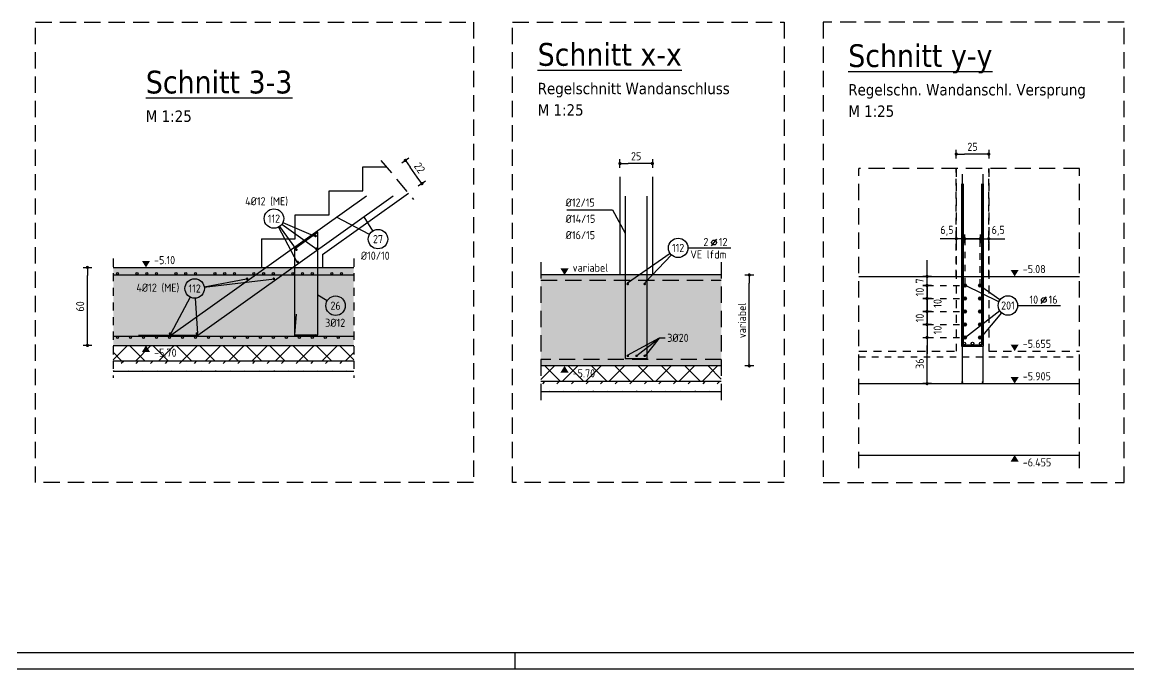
# Model space of a CAD drawing. Extents: x -28 to 85, y -37 to 54.
# Drawn here: x 2.91 to 19.95, y 0 to 9.96 of the extents above; entities that cross this region are included whole.
import ezdxf
from ezdxf.enums import TextEntityAlignment as Align

# ---------------------------------------------------------------- set-up
doc = ezdxf.new("R2010")
doc.units = 0
doc.header["$LTSCALE"] = 0.5
for name, pattern in [('AUSGEZOGEN', [1000.01, 1000, 0.01]), ('DASHED', [0.75, 0.5, -0.25]), ('DOT', [0.175, 0.05, -0.125]), ('GESTRICHELT', [0.75, 0.5, -0.25]), ('HIDDEN', [0.375, 0.25, -0.125]), ('PUNKT', [0.175, 0.05, -0.125]), ('STRICHLINIE', [0.75, 0.5, -0.25]), ('VERDECKT', [0.375, 0.25, -0.125])]:
    doc.linetypes.add(name, pattern=pattern)
for name, color, linetype in [('AFU', 7, 'Continuous'), ('BETON', 7, 'Continuous'), ('DETAIL', 7, 'Continuous'), ('DRUEBER', 7, 'Continuous'), ('grau_mittel', 7, 'Continuous'), ('HILFE', 7, 'Continuous'), ('koten', 7, 'Continuous'), ('MASSE', 7, 'Continuous'), ('RAHMEN', 7, 'Continuous'), ('RND', 7, 'Continuous'), ('RND-1', 7, 'Continuous'), ('SFP_Dämmung', 7, 'Continuous'), ('SFP_Hilfe', 7, 'Continuous'), ('TEXT', 7, 'Continuous'), ('VERDECKT', 7, 'Continuous')]:
    doc.layers.add(name, color=color, linetype=linetype)
doc.layers.add('NOPLOT', color=7, linetype='Continuous', plot=False)
doc.styles.add('helv', font='tahoma.ttf')
doc.styles.add('txt', font='isocp.shx')
doc.linetypes.add('AFU_50K', pattern='A,0.15,["/",Standard,S=0.2,R=0,X=-0.01,Y=-0.1],0.07,["/",Standard,S=0.2,R=0,X=-0.01,Y=-0.1],0.15', length=0.37)
doc.linetypes.add('AFU_50M', pattern='A,0.45,["/",Standard,S=0.2,R=0,X=-0.01,Y=-0.1],0.07,["/",Standard,S=0.2,R=0,X=-0.01,Y=-0.1],0.45', length=0.97)
doc.dimstyles.new('DOT_I', dxfattribs={"dimscale": 0.5, "dimtxt": 0.25, "dimasz": 0.25, "dimexe": 0.1, "dimexo": 0.3, "dimgap": 0.1, "dimtad": 1, "dimdec": 3, "dimzin": 3, "dimtxsty": 'txt', "dimblk": 'DOT', "dimblk1": 'DOT', "dimblk2": 'DOT', "dimsah": 1, "dimcen": 0.1, "dimse1": 1, "dimse2": 1, "dimazin": 0, "dimtfac": 1, "dimtdec": 4, "dimtix": 1, "dimtmove": 2, "dimatfit": 3, "dimfxl": 0, "dimtvp": 1, "dimtolj": 1, "dimtzin": 0, "dimarcsym": 0})

# ---------------------------------------------------------------- blocks, each defined once
blk = doc.blocks.new('DOT')
at = {"layer": 'MASSE', "color": 7, "linetype": 'Continuous'}
for p, q in [((0, 0), (-1, 0)), ((0, 0.54), (0, -0.54))]:
    blk.add_line(p, q, dxfattribs=at)
at = {"layer": 'MASSE', "color": 7, "linetype": 'Continuous', "const_width": 0.2}
blk.add_lwpolyline([(-0.1, 0, 1), (0.1, 0, 1)], format="xyb", close=True, dxfattribs=at)
blk = doc.blocks.new('*D20')
at = {"layer": 'Defpoints', "color": 0, "linetype": 'AUSGEZOGEN', "transparency": 16777216}
for p in [(12.115, 7.779), (12.115, 7.779), (12.615, 7.779)]:
    blk.add_point(p, dxfattribs=at)
at = {"layer": 'MASSE', "color": 0, "linetype": 'AUSGEZOGEN', "lineweight": -2, "transparency": 16777216}
blk.add_line((12.49, 7.779), (12.24, 7.779), dxfattribs=at)
at = {"layer": 'MASSE', "color": 0, "linetype": 'AUSGEZOGEN', "lineweight": -2, "transparency": 16777216, "xscale": 0.125, "yscale": 0.125, "zscale": 0.125, "rotation": 180}
blk.add_blockref('DOT', (12.115, 7.779), dxfattribs=at)
at = {"layer": 'MASSE', "color": 0, "linetype": 'AUSGEZOGEN', "lineweight": -2, "transparency": 16777216, "xscale": 0.125, "yscale": 0.125, "zscale": 0.125}
blk.add_blockref('DOT', (12.615, 7.779), dxfattribs=at)
at = {"layer": 'MASSE', "color": 0, "linetype": 'AUSGEZOGEN', "transparency": 16777216, "insert": (12.365, 7.891), "char_height": 0.125, "attachment_point": 5, "style": 'txt'}
blk.add_mtext('\\A1;25', dxfattribs=at)
blk = doc.blocks.new('okrd_u')
at = {"layer": 'koten', "color": 7, "linetype": 'Continuous'}
blk.add_solid([(-0.125, -0.202), (0.125, -0.202), (0, 0)], dxfattribs=at)
at = {"layer": 'koten', "style": 'txt'}
blk.add_attdef('OKRD', (0.25, -0.35), '', height=0.25, dxfattribs=at)
blk = doc.blocks.new('okrd_o')
at = {"layer": 'koten', "color": 7, "linetype": 'Continuous'}
blk.add_solid([(-0.125, 0.202), (0.125, 0.202), (0, 0)], dxfattribs=at)
at = {"layer": 'koten', "style": 'txt'}
blk.add_attdef('OKRD', (0.25, 0.1), '', height=0.25, dxfattribs=at)
blk = doc.blocks.new('*D21')
at = {"layer": 'Defpoints', "color": 0, "linetype": 'AUSGEZOGEN', "transparency": 16777216}
for p in [(14.108, 6.063), (14.108, 6.063), (14.108, 4.663)]:
    blk.add_point(p, dxfattribs=at)
at = {"layer": 'MASSE', "color": 0, "linetype": 'AUSGEZOGEN', "lineweight": -2, "transparency": 16777216}
blk.add_line((14.108, 4.788), (14.108, 5.938), dxfattribs=at)
at = {"layer": 'MASSE', "color": 0, "linetype": 'AUSGEZOGEN', "lineweight": -2, "transparency": 16777216, "xscale": 0.125, "yscale": 0.125, "zscale": 0.125}
for p, rotation in [((14.108, 6.063), 90), ((14.108, 4.663), 270)]:
    blk.add_blockref('DOT', p, dxfattribs=dict(at, rotation=rotation))
at = {"layer": 'MASSE', "color": 0, "linetype": 'AUSGEZOGEN', "transparency": 16777216, "insert": (13.995, 5.363), "char_height": 0.125, "attachment_point": 5, "rotation": 90, "style": 'txt'}
blk.add_mtext('\\A1;variabel', dxfattribs=at)
blk = doc.blocks.new('RND_LEI')
at = {"layer": 'RND', "color": 7, "linetype": 'Continuous'}
blk.add_line((1.022, 0.066), (1.19, 0.27), dxfattribs=at)
for centre, radius in [((0, 0), 0.3), ((1.106, 0.168), 0.075)]:
    blk.add_circle(centre, radius, dxfattribs=at)
at = {"layer": 'RND', "color": 7, "linetype": 'Continuous', "style": 'txt'}
blk.add_attdef('POSL', text='', height=0.25, dxfattribs=at).set_placement((0, 0), align=Align.MIDDLE)
blk.add_attdef('ANZ', text='', height=0.25, dxfattribs=at).set_placement((0.931, 0.057), align=Align.RIGHT)
for tag, p in [('DUM', (1.253, 0.057)), ('ABSTD', (1.674, 0.057)), ('POSTXT', (0.374, -0.327))]:
    blk.add_attdef(tag, p, '', height=0.25, dxfattribs=at)
blk = doc.blocks.new('*D19')
at = {"layer": 'Defpoints', "color": 0, "linetype": 'AUSGEZOGEN', "transparency": 16777216}
for p in [(8.81, 7.827), (8.81, 7.827), (9.065, 7.469)]:
    blk.add_point(p, dxfattribs=at)
at = {"layer": 'MASSE', "color": 0, "linetype": 'AUSGEZOGEN', "lineweight": -2, "transparency": 16777216}
blk.add_line((8.993, 7.57), (8.882, 7.725), dxfattribs=at)
at = {"layer": 'MASSE', "color": 0, "linetype": 'AUSGEZOGEN', "lineweight": -2, "transparency": 16777216, "xscale": 0.125, "yscale": 0.125, "zscale": 0.125}
for p, rotation in [((8.81, 7.827), 125.4603968869775), ((9.065, 7.469), 305.4603968869775)]:
    blk.add_blockref('DOT', p, dxfattribs=dict(at, rotation=rotation))
at = {"layer": 'MASSE', "color": 0, "linetype": 'AUSGEZOGEN', "transparency": 16777216, "insert": (9.029, 7.713), "char_height": 0.125, "attachment_point": 5, "rotation": 305.4604, "style": 'txt'}
blk.add_mtext('\\A1;22', dxfattribs=at)
blk = doc.blocks.new('RND_HIN')
at = {"layer": 'RND', "color": 7, "linetype": 'Continuous'}
blk.add_circle((0, 0), 0.3, dxfattribs=at)
at = {"layer": 'RND', "color": 7, "linetype": 'Continuous', "style": 'txt'}
blk.add_attdef('POSI', text='', height=0.25, dxfattribs=at).set_placement((0, 0), align=Align.MIDDLE)
blk = doc.blocks.new('*D18')
at = {"layer": 'Defpoints', "color": 0, "linetype": 'AUSGEZOGEN', "transparency": 16777216}
for p in [(3.914, 6.179), (3.914, 6.179), (3.914, 4.979)]:
    blk.add_point(p, dxfattribs=at)
at = {"layer": 'MASSE', "color": 0, "linetype": 'AUSGEZOGEN', "lineweight": -2, "transparency": 16777216}
blk.add_line((3.914, 5.104), (3.914, 6.054), dxfattribs=at)
at = {"layer": 'MASSE', "color": 0, "linetype": 'AUSGEZOGEN', "lineweight": -2, "transparency": 16777216, "xscale": 0.125, "yscale": 0.125, "zscale": 0.125}
for p, rotation in [((3.914, 6.179), 90), ((3.914, 4.979), 270)]:
    blk.add_blockref('DOT', p, dxfattribs=dict(at, rotation=rotation))
at = {"layer": 'MASSE', "color": 0, "linetype": 'AUSGEZOGEN', "transparency": 16777216, "insert": (3.801, 5.579), "char_height": 0.125, "attachment_point": 5, "rotation": 90, "style": 'txt'}
blk.add_mtext('\\A1;60', dxfattribs=at)
blk = doc.blocks.new('DINA0')
at = {"layer": 'RAHMEN', "color": 5}
blk.add_line((2, 0.5), (118.4, 0.5), dxfattribs=at)
at = {"layer": 'RAHMEN', "color": 7}
blk.add_line((21, 0), (21, 0.5), dxfattribs=at)
at = {"layer": 'RAHMEN'}
blk.add_line((0, 0), (118.9, 0), dxfattribs=at)
blk = doc.blocks.new('*D82')
at = {"layer": 'Defpoints', "color": 0, "linetype": 'AUSGEZOGEN', "transparency": 16777216}
for p in [(16.846, 6.041), (16.846, 6.041), (16.846, 5.901)]:
    blk.add_point(p, dxfattribs=at)
at = {"layer": 'MASSE', "color": 0, "linetype": 'AUSGEZOGEN', "lineweight": -2, "transparency": 16777216}
for p, q in [((16.846, 6.166), (16.846, 6.291)), ((16.846, 5.901), (16.846, 6.041)), ((16.846, 5.776), (16.846, 5.651))]:
    blk.add_line(p, q, dxfattribs=at)
at = {"layer": 'MASSE', "color": 0, "linetype": 'AUSGEZOGEN', "lineweight": -2, "transparency": 16777216, "xscale": 0.125, "yscale": 0.125, "zscale": 0.125}
for p, rotation in [((16.846, 6.041), 270), ((16.846, 5.901), 90)]:
    blk.add_blockref('DOT', p, dxfattribs=dict(at, rotation=rotation))
at = {"layer": 'MASSE', "color": 0, "linetype": 'AUSGEZOGEN', "transparency": 16777216, "insert": (16.734, 5.971), "char_height": 0.125, "attachment_point": 5, "rotation": 90, "style": 'txt'}
blk.add_mtext('\\A1;7', dxfattribs=at)
blk = doc.blocks.new('*D83')
at = {"layer": 'Defpoints', "color": 0, "linetype": 'AUSGEZOGEN', "transparency": 16777216}
for p in [(16.846, 5.901), (16.846, 5.701), (16.846, 5.701)]:
    blk.add_point(p, dxfattribs=at)
at = {"layer": 'MASSE', "color": 0, "linetype": 'AUSGEZOGEN', "lineweight": -2, "transparency": 16777216}
for p, q in [((16.846, 6.026), (16.846, 6.151)), ((16.846, 5.901), (16.846, 5.701)), ((16.846, 5.576), (16.846, 5.451))]:
    blk.add_line(p, q, dxfattribs=at)
at = {"layer": 'MASSE', "color": 0, "linetype": 'AUSGEZOGEN', "lineweight": -2, "transparency": 16777216, "xscale": 0.125, "yscale": 0.125, "zscale": 0.125}
for p, rotation in [((16.846, 5.901), 270), ((16.846, 5.701), 90)]:
    blk.add_blockref('DOT', p, dxfattribs=dict(at, rotation=rotation))
at = {"layer": 'MASSE', "color": 0, "linetype": 'AUSGEZOGEN', "transparency": 16777216, "insert": (16.734, 5.801), "char_height": 0.125, "attachment_point": 5, "rotation": 90, "style": 'txt'}
blk.add_mtext('\\A1;10', dxfattribs=at)
blk = doc.blocks.new('*D84')
at = {"layer": 'Defpoints', "color": 0, "linetype": 'AUSGEZOGEN', "transparency": 16777216}
for p in [(16.846, 5.701), (16.846, 5.501), (16.846, 5.501)]:
    blk.add_point(p, dxfattribs=at)
at = {"layer": 'MASSE', "color": 0, "linetype": 'AUSGEZOGEN', "lineweight": -2, "transparency": 16777216}
for p, q in [((16.846, 5.826), (16.846, 5.951)), ((16.846, 5.701), (16.846, 5.501)), ((16.846, 5.376), (16.846, 5.251))]:
    blk.add_line(p, q, dxfattribs=at)
at = {"layer": 'MASSE', "color": 0, "linetype": 'AUSGEZOGEN', "lineweight": -2, "transparency": 16777216, "xscale": 0.125, "yscale": 0.125, "zscale": 0.125}
for p, rotation in [((16.846, 5.701), 270), ((16.846, 5.501), 90)]:
    blk.add_blockref('DOT', p, dxfattribs=dict(at, rotation=rotation))
at = {"layer": 'MASSE', "color": 0, "linetype": 'AUSGEZOGEN', "transparency": 16777216, "insert": (17.008, 5.626), "char_height": 0.125, "attachment_point": 5, "rotation": 90, "style": 'txt'}
blk.add_mtext('\\A1;10', dxfattribs=at)
blk = doc.blocks.new('*D85')
at = {"layer": 'Defpoints', "color": 0, "linetype": 'AUSGEZOGEN', "transparency": 16777216}
for p in [(16.846, 5.501), (16.846, 5.301), (16.846, 5.301)]:
    blk.add_point(p, dxfattribs=at)
at = {"layer": 'MASSE', "color": 0, "linetype": 'AUSGEZOGEN', "lineweight": -2, "transparency": 16777216}
for p, q in [((16.846, 5.626), (16.846, 5.751)), ((16.846, 5.501), (16.846, 5.301)), ((16.846, 5.176), (16.846, 5.051))]:
    blk.add_line(p, q, dxfattribs=at)
at = {"layer": 'MASSE', "color": 0, "linetype": 'AUSGEZOGEN', "lineweight": -2, "transparency": 16777216, "xscale": 0.125, "yscale": 0.125, "zscale": 0.125}
for p, rotation in [((16.846, 5.501), 270), ((16.846, 5.301), 90)]:
    blk.add_blockref('DOT', p, dxfattribs=dict(at, rotation=rotation))
at = {"layer": 'MASSE', "color": 0, "linetype": 'AUSGEZOGEN', "transparency": 16777216, "insert": (16.734, 5.401), "char_height": 0.125, "attachment_point": 5, "rotation": 90, "style": 'txt'}
blk.add_mtext('\\A1;10', dxfattribs=at)
blk = doc.blocks.new('*D86')
at = {"layer": 'Defpoints', "color": 0, "linetype": 'AUSGEZOGEN', "transparency": 16777216}
for p in [(16.846, 5.301), (16.846, 5.101), (16.846, 5.101)]:
    blk.add_point(p, dxfattribs=at)
at = {"layer": 'MASSE', "color": 0, "linetype": 'AUSGEZOGEN', "lineweight": -2, "transparency": 16777216}
for p, q in [((16.846, 5.426), (16.846, 5.551)), ((16.846, 5.301), (16.846, 5.101)), ((16.846, 4.976), (16.846, 4.851))]:
    blk.add_line(p, q, dxfattribs=at)
at = {"layer": 'MASSE', "color": 0, "linetype": 'AUSGEZOGEN', "lineweight": -2, "transparency": 16777216, "xscale": 0.125, "yscale": 0.125, "zscale": 0.125}
for p, rotation in [((16.846, 5.301), 270), ((16.846, 5.101), 90)]:
    blk.add_blockref('DOT', p, dxfattribs=dict(at, rotation=rotation))
at = {"layer": 'MASSE', "color": 0, "linetype": 'AUSGEZOGEN', "transparency": 16777216, "insert": (17.008, 5.216), "char_height": 0.125, "attachment_point": 5, "rotation": 90, "style": 'txt'}
blk.add_mtext('\\A1;10', dxfattribs=at)
blk = doc.blocks.new('*D87')
at = {"layer": 'Defpoints', "color": 0, "linetype": 'AUSGEZOGEN', "transparency": 16777216}
for p in [(17.296, 6.621), (17.296, 6.621), (17.426, 6.621)]:
    blk.add_point(p, dxfattribs=at)
at = {"layer": 'MASSE', "color": 0, "linetype": 'AUSGEZOGEN', "lineweight": -2, "transparency": 16777216}
for p, q in [((17.171, 6.621), (17.046, 6.621)), ((17.426, 6.621), (17.296, 6.621)), ((17.551, 6.621), (17.676, 6.621))]:
    blk.add_line(p, q, dxfattribs=at)
at = {"layer": 'MASSE', "color": 0, "linetype": 'AUSGEZOGEN', "lineweight": -2, "transparency": 16777216, "xscale": 0.125, "yscale": 0.125, "zscale": 0.125}
blk.add_blockref('DOT', (17.296, 6.621), dxfattribs=at)
at = {"layer": 'MASSE', "color": 0, "linetype": 'AUSGEZOGEN', "lineweight": -2, "transparency": 16777216, "xscale": 0.125, "yscale": 0.125, "zscale": 0.125, "rotation": 180}
blk.add_blockref('DOT', (17.426, 6.621), dxfattribs=at)
at = {"layer": 'MASSE', "color": 0, "linetype": 'AUSGEZOGEN', "transparency": 16777216, "insert": (17.152, 6.743), "char_height": 0.125, "attachment_point": 5, "style": 'txt'}
blk.add_mtext('\\A1;6,5', dxfattribs=at)
blk = doc.blocks.new('*D88')
at = {"layer": 'Defpoints', "color": 0, "linetype": 'AUSGEZOGEN', "transparency": 16777216}
for p in [(17.666, 6.621), (17.796, 6.621), (17.796, 6.621)]:
    blk.add_point(p, dxfattribs=at)
at = {"layer": 'MASSE', "color": 0, "linetype": 'AUSGEZOGEN', "lineweight": -2, "transparency": 16777216}
for p, q in [((17.541, 6.621), (17.416, 6.621)), ((17.666, 6.621), (17.796, 6.621)), ((17.921, 6.621), (18.046, 6.621))]:
    blk.add_line(p, q, dxfattribs=at)
at = {"layer": 'MASSE', "color": 0, "linetype": 'AUSGEZOGEN', "lineweight": -2, "transparency": 16777216, "xscale": 0.125, "yscale": 0.125, "zscale": 0.125}
blk.add_blockref('DOT', (17.666, 6.621), dxfattribs=at)
at = {"layer": 'MASSE', "color": 0, "linetype": 'AUSGEZOGEN', "lineweight": -2, "transparency": 16777216, "xscale": 0.125, "yscale": 0.125, "zscale": 0.125, "rotation": 180}
blk.add_blockref('DOT', (17.796, 6.621), dxfattribs=at)
at = {"layer": 'MASSE', "color": 0, "linetype": 'AUSGEZOGEN', "transparency": 16777216, "insert": (17.941, 6.743), "char_height": 0.125, "attachment_point": 5, "style": 'txt'}
blk.add_mtext('\\A1;6,5', dxfattribs=at)
blk = doc.blocks.new('*D89')
at = {"layer": 'Defpoints', "color": 0, "linetype": 'AUSGEZOGEN', "transparency": 16777216}
for p in [(16.846, 5.101), (16.846, 5.101), (16.846, 4.391)]:
    blk.add_point(p, dxfattribs=at)
at = {"layer": 'MASSE', "color": 0, "linetype": 'AUSGEZOGEN', "lineweight": -2, "transparency": 16777216}
blk.add_line((16.846, 4.516), (16.846, 4.976), dxfattribs=at)
at = {"layer": 'MASSE', "color": 0, "linetype": 'AUSGEZOGEN', "lineweight": -2, "transparency": 16777216, "xscale": 0.125, "yscale": 0.125, "zscale": 0.125}
for p, rotation in [((16.846, 5.101), 90), ((16.846, 4.391), 270)]:
    blk.add_blockref('DOT', p, dxfattribs=dict(at, rotation=rotation))
at = {"layer": 'MASSE', "color": 0, "linetype": 'AUSGEZOGEN', "transparency": 16777216, "insert": (16.734, 4.698), "char_height": 0.125, "attachment_point": 5, "rotation": 90, "style": 'txt'}
blk.add_mtext('\\A1;36', dxfattribs=at)
blk = doc.blocks.new('*D90')
at = {"layer": 'Defpoints', "color": 0, "linetype": 'AUSGEZOGEN', "transparency": 16777216}
for p in [(17.296, 7.924), (17.296, 7.924), (17.796, 7.924)]:
    blk.add_point(p, dxfattribs=at)
at = {"layer": 'MASSE', "color": 0, "linetype": 'AUSGEZOGEN', "lineweight": -2, "transparency": 16777216}
blk.add_line((17.671, 7.924), (17.421, 7.924), dxfattribs=at)
at = {"layer": 'MASSE', "color": 0, "linetype": 'AUSGEZOGEN', "lineweight": -2, "transparency": 16777216, "xscale": 0.125, "yscale": 0.125, "zscale": 0.125, "rotation": 180}
blk.add_blockref('DOT', (17.296, 7.924), dxfattribs=at)
at = {"layer": 'MASSE', "color": 0, "linetype": 'AUSGEZOGEN', "lineweight": -2, "transparency": 16777216, "xscale": 0.125, "yscale": 0.125, "zscale": 0.125}
blk.add_blockref('DOT', (17.796, 7.924), dxfattribs=at)
at = {"layer": 'MASSE', "color": 0, "linetype": 'AUSGEZOGEN', "transparency": 16777216, "insert": (17.546, 8.036), "char_height": 0.125, "attachment_point": 5, "style": 'txt'}
blk.add_mtext('\\A1;25', dxfattribs=at)

msp = doc.modelspace()

# ---------------------------------------------------------------- hatches: boundary and pattern name
at = {"layer": 'grau_mittel'}
for points in [[(8.0151, 4.97895), (8.0151, 6.17895), (7.53514, 6.17895), (6.59418, 6.17895), (4.30991, 6.17895), (4.30991, 4.97895)], [(12.61483, 6.06287), (12.11483, 6.06287), (10.89615, 6.06287), (10.89615, 4.66287), (13.67699, 4.66287), (13.67699, 6.06287)]]:
    msp.add_hatch(color=61, dxfattribs=at).paths.add_polyline_path(points)
at = {"layer": 'SFP_Dämmung', "linetype": 'AUSGEZOGEN'}
h = msp.add_hatch(dxfattribs=at)
h.set_pattern_fill('ANSI37', color=171, scale=0.08, angle=-180, style=0, double=1)
h.set_pattern_definition([(225, (-44.84424, 17.38678), (0.1796051, -0.1796051), []), (315, (-44.84424, 17.38678), (0.1796051, 0.1796051), [])])
h.paths.add_polyline_path([(8.0151, 4.97895), (4.30991, 4.97895), (4.30991, 4.73895), (8.0151, 4.73895)])
h.paths.add_polyline_path([(4.92945, 4.77559), (5.33841, 4.77559), (5.33841, 4.95218), (4.92945, 4.95218)], flags=24)
h = msp.add_hatch(dxfattribs=at)
h.set_pattern_fill('ANSI37', color=171, scale=0.08, angle=-180, style=0, double=1)
h.set_pattern_definition([(225, (-84.15814, 31.88923), (0.1796051, -0.1796051), []), (315, (-84.15814, 31.88923), (0.1796051, 0.1796051), [])])
h.paths.add_polyline_path([(13.67699, 4.42287), (13.67699, 4.66287), (10.89615, 4.66287), (10.89615, 4.42287)])
h.paths.add_polyline_path([(11.37514, 4.45812), (11.89197, 4.45812), (11.89197, 4.64305), (11.37514, 4.64305)], flags=24)
at = {"layer": 'SFP_Hilfe', "linetype": 'AUSGEZOGEN'}
h = msp.add_hatch(dxfattribs=at)
h.set_pattern_fill('DASH', color=171, scale=0.05, angle=-135, double=1)
h.set_pattern_definition([(225, (-44.84424, 17.38678), (-2e-16, -0.2245064), [0.15875, -0.15875])])
h.paths.add_polyline_path([(8.0151, 4.73895), (4.30991, 4.73895), (4.30991, 4.57895), (8.0151, 4.57895)])
h = msp.add_hatch(dxfattribs=at)
h.set_pattern_fill('DASH', color=171, scale=0.05, angle=-135, double=1)
h.set_pattern_definition([(225, (-84.15814, 31.88923), (-2e-16, -0.2245064), [0.15875, -0.15875])])
h.paths.add_polyline_path([(13.67699, 4.42287), (10.89615, 4.42287), (10.89615, 4.26287), (13.67699, 4.26287)])

# ---------------------------------------------------------------- linework, layer by layer
at = {"layer": 'AFU', "color": 8, "linetype": 'AFU_50M'}
for p, q in [((6.59418, 6.17895), (7.53514, 6.17895)), ((15.79559, 6.04134), (19.19559, 6.04134)), ((15.79559, 4.39134), (19.19559, 4.39134))]:
    msp.add_line(p, q, dxfattribs=at)
at = {"layer": 'AFU', "color": 8, "linetype": 'AFU_50K'}
msp.add_line((12.61483, 6.06287), (12.11483, 6.06287), dxfattribs=at)
at = {"layer": 'BETON', "color": 6, "linetype": 'AUSGEZOGEN'}
for p, q in [((8.15418, 7.73043), (8.51445, 7.73043)), ((8.15418, 7.36006), (8.15418, 7.73043)), ((12.11483, 7.57287), (12.11483, 6.06287)), ((12.61483, 7.57287), (12.61483, 6.06287)), ((7.63418, 7.36006), (8.15418, 7.36006)), ((7.63418, 6.98969), (7.63418, 7.36006)), ((7.53514, 6.37895), (8.85656, 7.32013)), ((7.11418, 6.98969), (7.63418, 6.98969)), ((7.11418, 6.61932), (7.11418, 6.98969)), ((6.59418, 6.61932), (7.11418, 6.61932)), ((6.59418, 6.61932), (6.59418, 6.17895)), ((7.53514, 6.37895), (7.53514, 6.17895)), ((4.30991, 6.17895), (6.59418, 6.17895)), ((7.53514, 6.17895), (8.0151, 6.17895)), ((12.11483, 6.06287), (10.89615, 6.06287)), ((13.67699, 6.06287), (12.61483, 6.06287)), ((4.30991, 4.97895), (8.0151, 4.97895)), ((13.67699, 4.66287), (10.89615, 4.66287)), ((15.79559, 3.29134), (19.19559, 3.29134))]:
    msp.add_line(p, q, dxfattribs=at)
at = {"layer": 'DETAIL', "color": 102, "linetype": 'STRICHLINIE'}
for points in [[(3.1153, 2.86729), (3.1153, 9.95513), (9.86073, 9.95513), (9.86073, 2.86729)], [(10.46073, 2.86729), (10.46073, 9.95513), (14.645, 9.95513), (14.645, 2.86729)], [(15.245, 9.95513), (15.245, 2.86729), (19.88029, 2.86729), (19.88029, 9.95513)]]:
    msp.add_lwpolyline(points, close=True, dxfattribs=at)
at = {"layer": 'DRUEBER', "color": 7, "linetype": 'DOT'}
for p, q in [((17.29559, 6.04134), (17.29559, 7.70134)), ((17.79559, 6.04134), (17.79559, 7.70134))]:
    msp.add_line(p, q, dxfattribs=at)
at = {"layer": 'DRUEBER', "color": 7, "linetype": 'PUNKT'}
for p, q in [((15.79559, 6.04134), (17.29559, 6.04134)), ((17.79559, 6.04134), (19.19559, 6.04134))]:
    msp.add_line(p, q, dxfattribs=at)
at = {"layer": 'DRUEBER', "color": 102, "linetype": 'DOT'}
msp.add_line((15.79559, 4.80134), (19.19559, 4.80134), dxfattribs=at)
at = {"layer": 'HILFE', "color": 102, "linetype": 'STRICHLINIE'}
msp.add_line((8.43444, 7.82638), (8.93574, 7.22517), dxfattribs=at)
at = {"layer": 'HILFE', "color": 102, "linetype": 'AUSGEZOGEN'}
for p, q in [((11.29738, 7.06563), (11.99907, 7.06563)), ((11.99907, 7.06563), (12.19483, 6.7055)), ((12.72008, 5.09175), (12.22597, 4.82427)), ((12.37603, 4.82178), (12.72008, 5.09175)), ((12.72008, 5.09175), (12.50493, 4.82012)), ((12.81296, 5.09175), (12.72008, 5.09175)), ((8.0151, 4.73895), (4.30991, 4.73895)), ((8.0151, 4.57895), (4.30991, 4.57895)), ((13.67699, 4.42287), (10.89615, 4.42287)), ((13.67699, 4.26287), (10.89615, 4.26287))]:
    msp.add_line(p, q, dxfattribs=at)
at = {"layer": 'HILFE', "color": 102, "linetype": 'DOT'}
for p, q in [((17.42559, 6.62138), (17.42559, 5.89855)), ((17.66559, 5.89855), (17.66559, 6.62138)), ((16.84643, 5.90134), (17.42559, 5.90134)), ((16.84643, 5.70134), (17.42559, 5.70134)), ((16.84643, 5.50134), (17.42559, 5.50134)), ((16.84643, 5.30134), (17.42559, 5.30134)), ((16.84643, 5.10134), (17.42559, 5.10134))]:
    msp.add_line(p, q, dxfattribs=at)
at = {"layer": 'HILFE', "color": 102, "linetype": 'HIDDEN'}
for p, q in [((4.30991, 6.31595), (4.30991, 4.47813)), ((8.0151, 6.31595), (8.0151, 4.47813))]:
    msp.add_line(p, q, dxfattribs=at)
at = {"layer": 'HILFE', "color": 102, "linetype": 'AUSGEZOGEN'}
for centre in [(17.42559, 5.90134), (17.66559, 5.90134), (17.42559, 5.70134), (17.66559, 5.70134), (17.42559, 5.50134), (17.66559, 5.50134), (17.42559, 5.30134), (17.66559, 5.30134), (17.42559, 5.10134), (17.66559, 5.10134)]:
    msp.add_circle(centre, 0.027, dxfattribs=at)
at = {"layer": 'NOPLOT', "color": 191, "linetype": 'Continuous'}
for points in [[(17.37559, 7.46534), (17.37559, 4.96534), (17.71559, 4.96534), (17.71559, 7.46534)], [(17.39959, 7.46534), (17.39959, 4.98934), (17.69159, 4.98934), (17.69159, 7.46534)]]:
    msp.add_lwpolyline(points, dxfattribs=at)
at = {"layer": 'RND', "color": 102, "linetype": 'AUSGEZOGEN'}
for p, q in [((6.90816, 6.84414), (7.44612, 6.45942)), ((6.92397, 6.87217), (7.42475, 6.65697)), ((8.25607, 6.68512), (7.75199, 6.95082)), ((8.30958, 6.74257), (8.17543, 6.95838)), ((6.85606, 6.79868), (7.14162, 6.25654)), ((6.87386, 6.80971), (7.12826, 6.45675)), ((12.88905, 6.39448), (12.23033, 5.93708)), ((12.90856, 6.37166), (12.50314, 5.94798)), ((5.71241, 5.88276), (6.36256, 6.00506)), ((5.71389, 5.87321), (6.79399, 6.00506)), ((17.95253, 5.64964), (17.43559, 5.90134)), ((17.96897, 5.67962), (17.65559, 5.90134)), ((5.49473, 5.72251), (5.19673, 5.16045)), ((5.5743, 5.70532), (5.60816, 5.16045)), ((7.60585, 5.66614), (7.46239, 5.75015)), ((17.96568, 5.51119), (17.43559, 5.10134)), ((17.99455, 5.47845), (17.67559, 5.10134))]:
    msp.add_line(p, q, dxfattribs=at)
at = {"layer": 'RND', "color": 7, "linetype": 'AUSGEZOGEN'}
for p, q in [((13.16226, 6.48003), (13.82226, 6.48003)), ((18.24142, 5.59298), (18.90142, 5.59298))]:
    msp.add_line(p, q, dxfattribs=at)
at = {"layer": 'RND', "color": 1, "linetype": 'AUSGEZOGEN'}
for points in [[(17.38759, 7.6138), (17.38759, 4.4138)], [(17.70359, 7.6138), (17.70359, 4.4138)], [(8.2122, 7.27861), (5.19849, 5.13209), (4.69849, 5.13209)], [(8.62503, 7.27861), (5.61132, 5.13209), (5.11132, 5.13209)], [(12.19483, 7.27663), (12.19483, 4.77663), (12.53483, 4.77663), (12.53483, 7.27663)], [(4.30991, 6.06668), (8.0151, 6.06668)], [(4.30991, 5.11987), (8.0151, 5.11987)]]:
    msp.add_lwpolyline(points, dxfattribs=at)
at = {"layer": 'RND', "color": 7, "linetype": 'AUSGEZOGEN'}
for points, const_width in [([(7.41715, 6.66363, 1), (7.43715, 6.66363, 1)], 0.02), ([(7.42748, 6.46814, 1), (7.44748, 6.46814, 1)], 0.02), ([(7.12238, 6.45367, 1), (7.14238, 6.45367, 1)], 0.02), ([(7.14071, 6.26389, 1), (7.16071, 6.26389, 1)], 0.02), ([(6.36256, 6.00506, 1), (6.38256, 6.00506, 1)], 0.02), ([(6.77399, 6.00506, 1), (6.79399, 6.00506, 1)], 0.02), ([(12.22597, 5.9249, 1), (12.24597, 5.9249, 1)], 0.02), ([(12.48717, 5.9249, 1), (12.50717, 5.9249, 1)], 0.02), ([(17.41559, 5.90134, 1), (17.43559, 5.90134, 1)], 0.02), ([(17.65559, 5.90134, 1), (17.67559, 5.90134, 1)], 0.02), ([(17.41559, 5.70134, 1), (17.43559, 5.70134, 1)], 0.02), ([(17.65559, 5.70134, 1), (17.67559, 5.70134, 1)], 0.02), ([(17.41559, 5.50134, 1), (17.43559, 5.50134, 1)], 0.02), ([(17.65559, 5.50134, 1), (17.67559, 5.50134, 1)], 0.02), ([(17.41559, 5.30134, 1), (17.43559, 5.30134, 1)], 0.02), ([(17.65559, 5.30134, 1), (17.67559, 5.30134, 1)], 0.02), ([(5.17673, 5.16045, 1), (5.19673, 5.16045, 1)], 0.02), ([(5.58816, 5.16045, 1), (5.60816, 5.16045, 1)], 0.02), ([(17.41559, 5.10134, 1), (17.43559, 5.10134, 1)], 0.02), ([(17.65559, 5.10134, 1), (17.67559, 5.10134, 1)], 0.02), ([(12.22597, 4.81872, 1), (12.24597, 4.81872, 1)], 0.02), ([(12.36206, 4.81872, 1), (12.38206, 4.81872, 1)], 0.02), ([(12.48717, 4.81872, 1), (12.50717, 4.81872, 1)], 0.02), ([(17.37959, 4.4138, 1), (17.39559, 4.4138, 1)], 0.016), ([(17.71159, 4.4138, -1), (17.69559, 4.4138, -1)], 0.016)]:
    msp.add_lwpolyline(points, format="xyb", close=True, dxfattribs=dict(at, const_width=const_width))
at = {"layer": 'RND', "color": 7, "linetype": 'GESTRICHELT'}
for points in [[(10.89615, 5.98287), (13.67699, 5.98287)], [(13.67699, 4.76287), (10.89615, 4.76287)]]:
    msp.add_lwpolyline(points, dxfattribs=at)
at = {"layer": 'RND', "color": 7, "linetype": 'AUSGEZOGEN'}
for centre, radius in [((4.37724, 6.08701), 0.016), ((4.67724, 6.08701), 0.016), ((4.97724, 6.08701), 0.016), ((5.27724, 6.08701), 0.016), ((5.57724, 6.08701), 0.016), ((5.87724, 6.08701), 0.016), ((6.17724, 6.08701), 0.016), ((6.47724, 6.08701), 0.016), ((6.77724, 6.08701), 0.016), ((7.07724, 6.08701), 0.016), ((7.37724, 6.08701), 0.016), ((7.67724, 6.08701), 0.016), ((4.37724, 5.09954), 0.016), ((4.57724, 5.09954), 0.016), ((4.77724, 5.09954), 0.016), ((4.97724, 5.09954), 0.016), ((5.17724, 5.09954), 0.016), ((5.37724, 5.09954), 0.016), ((5.57724, 5.09954), 0.016), ((5.77724, 5.09954), 0.016), ((5.97724, 5.09954), 0.016), ((6.17724, 5.09954), 0.016), ((6.37724, 5.09954), 0.016), ((6.57724, 5.09954), 0.016), ((6.77724, 5.09954), 0.016), ((6.97724, 5.09954), 0.016), ((7.17724, 5.09954), 0.016), ((7.37724, 5.09954), 0.016), ((7.57724, 5.09954), 0.016), ((7.77724, 5.09954), 0.016), ((17.41959, 5.00934), 0.02), ((17.54559, 5.00934), 0.02), ((17.67159, 5.00934), 0.02)]:
    msp.add_circle(centre, radius, dxfattribs=at)
at = {"layer": 'RND', "color": 102, "linetype": 'AUSGEZOGEN'}
for centre in [(4.82724, 6.08701), (5.42724, 6.08701), (6.02724, 6.08701), (6.62724, 6.08701), (7.22724, 6.08701), (7.82724, 6.08701)]:
    msp.add_circle(centre, 0.016, dxfattribs=at)
at = {"layer": 'RND-1', "color": 1, "linetype": 'AUSGEZOGEN'}
msp.add_lwpolyline([(7.13028, 5.45988), (7.10239, 5.1411), (7.46239, 5.1411), (7.46239, 6.7211), (7.10239, 6.4611), (7.10239, 5.1211), (7.42118, 5.14899)], dxfattribs=at)
at = {"layer": 'SFP_Hilfe', "color": 102, "linetype": 'DASHED'}
for p, q in [((15.79559, 3.09134), (15.79559, 7.70134)), ((19.19559, 7.70134), (15.79559, 7.70134)), ((19.19559, 3.09134), (19.19559, 7.70134)), ((10.89615, 6.26129), (10.89615, 4.08371)), ((13.67699, 6.26129), (13.67699, 4.08371))]:
    msp.add_line(p, q, dxfattribs=at)
at = {"layer": 'VERDECKT', "color": 7, "linetype": 'HIDDEN'}
for p, q in [((17.29559, 7.70134), (17.29559, 4.89134)), ((17.79559, 7.70134), (17.79559, 4.89134))]:
    msp.add_line(p, q, dxfattribs=at)
at = {"layer": 'VERDECKT', "color": 7, "linetype": 'VERDECKT'}
for p, q in [((15.79559, 4.89134), (17.29559, 4.89134)), ((17.79559, 4.89134), (19.19559, 4.89134))]:
    msp.add_line(p, q, dxfattribs=at)

# ---------------------------------------------------------------- block references
at = {"layer": 'koten', "color": 7, "linetype": 'AUSGEZOGEN', "xscale": 0.5, "yscale": 0.5, "zscale": 0.5}
for name, p, values in [('okrd_o', (4.81513, 6.17895), {'OKRD': '-5.10'}), ('okrd_o', (18.19512, 6.04134), {'OKRD': '-5.08'}), ('okrd_u', (4.81513, 4.97895), {'OKRD': '-5.70'}), ('okrd_o', (18.19512, 4.89134), {'OKRD': '-5.655'}), ('okrd_u', (11.26222, 4.66287), {'OKRD': '-5.70'}), ('okrd_o', (18.19512, 4.39134), {'OKRD': '-5.905'}), ('okrd_u', (18.19512, 3.29134), {'OKRD': '-6.455'})]:
    msp.add_blockref(name, p, dxfattribs=at).add_auto_attribs(values)
at = {"layer": 'koten', "color": 7, "linetype": 'DASHED', "xscale": 0.5, "yscale": 0.5, "zscale": 0.5}
msp.add_blockref('okrd_o', (11.26222, 6.06287), dxfattribs=at).add_auto_attribs({'OKRD': 'variabel'})
at = {"layer": 'RAHMEN', "color": 7, "linetype": 'AUSGEZOGEN', "xscale": 0.5, "yscale": 0.5, "zscale": 0.5}
msp.add_blockref('DINA0', (0, 0), dxfattribs=at)
at = {"layer": 'RND', "color": 7, "linetype": 'AUSGEZOGEN', "xscale": 0.5, "yscale": 0.5, "zscale": 0.5}
for name, p, values in [('RND_HIN', (6.78615, 6.9314), {'POSI': '112'}), ('RND_HIN', (8.38876, 6.61518), {'POSI': '27'}), ('RND_LEI', (13.01226, 6.48003), {'POSL': '112', 'DUM': '12', 'ANZ': '2', 'POSTXT': 'VE lfdm'}), ('RND_HIN', (5.565, 5.85503), {'POSI': '112'}), ('RND_HIN', (7.73529, 5.59034), {'POSI': '26'}), ('RND_LEI', (18.09142, 5.59298), {'POSL': '201', 'DUM': '16', 'ANZ': '10'})]:
    msp.add_blockref(name, p, dxfattribs=at).add_auto_attribs(values)

# ---------------------------------------------------------------- texts
at = {"layer": 'TEXT', "color": 5, "linetype": 'AUSGEZOGEN', "style": 'helv'}
for s, p in [('%%uSchnitt x-x', (10.84809, 9.28378)), ('%%USchnitt y-y', (15.63236, 9.2645)), ('%%uSchnitt 3-3', (4.81304, 8.85771))]:
    msp.add_text(s, height=0.35, dxfattribs=at).set_placement(p)
at = {"layer": 'TEXT', "color": 1, "linetype": 'AUSGEZOGEN', "style": 'helv'}
for s, p in [('Regelschnitt Wandanschluss', (10.84809, 8.84628)), ('Regelschn. Wandanschl. Versprung', (15.63236, 8.827)), ('M 1:25', (10.84809, 8.51671)), ('M 1:25', (4.81304, 8.42021)), ('M 1:25', (15.63236, 8.49743))]:
    msp.add_text(s, height=0.175, dxfattribs=at).set_placement(p)
at = {"layer": 'TEXT', "color": 7, "linetype": 'AUSGEZOGEN', "style": 'txt'}
for s, p in [('4%%C12 (ME)', (6.34274, 7.13589)), ('%%C12/15', (11.27909, 7.11575)), ('%%C14/15', (11.27909, 6.86498)), ('%%C16/15', (11.27909, 6.61421)), ('%%C10/10', (8.12417, 6.29683)), ('4%%C12 (ME)', (4.66789, 5.80526)), ('3%%C12', (7.57488, 5.26476)), ('3%%C20', (12.84374, 5.03303))]:
    msp.add_text(s, height=0.125, dxfattribs=at).set_placement(p)

# ---------------------------------------------------------------- dimensions: what is measured, and where the dimension line sits
at = {"layer": 'MASSE', "color": 7, "linetype": 'AUSGEZOGEN'}
for base, p1, p2, picture, middle in [((17.29559, 7.92373), (17.79559, 7.92373), (17.29559, 7.92373), '*D90', (17.54559, 8.03624)), ((12.11483, 7.77892), (12.61483, 7.77892), (12.11483, 7.77892), '*D20', (12.36483, 7.89143))]:
    dim = msp.add_linear_dim(base=base, p1=p1, p2=p2, dimstyle='DOT_I', override={"dimdec": 0, "dimlfac": 50}, dxfattribs=at)
    dim.commit()
    dim.dimension.update_dxf_attribs({"geometry": picture, "text_midpoint": middle})
for base, p1, p2, angle, picture, middle in [((8.80983, 7.82705), (9.0651, 7.46866), (8.80983, 7.82705), 305.460397, '*D19', (9.02911, 7.71313)), ((3.91359, 6.17895), (3.91359, 4.97895), (3.91359, 6.17895), 90, '*D18', (3.80109, 5.57895)), ((16.84643, 6.04134), (16.84643, 5.90134), (16.84643, 6.04134), 90, '*D82', (16.73393, 5.97134)), ((16.84643, 5.70134), (16.84643, 5.90134), (16.84643, 5.70134), 90, '*D83', (16.73393, 5.80134)), ((16.84643, 5.30134), (16.84643, 5.50134), (16.84643, 5.30134), 90, '*D85', (16.73393, 5.40134))]:
    dim = msp.add_linear_dim(base=base, p1=p1, p2=p2, angle=angle, dimstyle='DOT_I', override={"dimdec": 0, "dimlfac": 50}, dxfattribs=at)
    dim.commit()
    dim.dimension.update_dxf_attribs({"geometry": picture, "text_midpoint": middle})
for base, p1, p2, picture, middle in [((17.29559, 6.62138), (17.42559, 6.62138), (17.29559, 6.62138), '*D87', (17.15154, 6.74325)), ((17.79559, 6.62138), (17.66559, 6.62138), (17.79559, 6.62138), '*D88', (17.94135, 6.74325))]:
    dim = msp.add_linear_dim(base=base, p1=p1, p2=p2, dimstyle='DOT_I', override={"dimdec": 1, "dimlfac": 50}, dxfattribs=at)
    dim.commit()
    dim.dimension.update_dxf_attribs({"geometry": picture, "text_midpoint": middle, "dimtype": 160})
dim = msp.add_linear_dim(base=(14.10762, 6.06287), p1=(14.10762, 4.66287), p2=(14.10762, 6.06287), angle=90, text='variabel', dimstyle='DOT_I', override={"dimdec": 0, "dimlfac": 50}, dxfattribs=at)
dim.commit()
dim.dimension.update_dxf_attribs({"geometry": '*D21', "text_midpoint": (13.99512, 5.36287)})
for base, p1, p2, picture, middle in [((16.84643, 5.50134), (16.84643, 5.70134), (16.84643, 5.50134), '*D84', (17.00758, 5.62634)), ((16.84643, 5.10134), (16.84643, 5.30134), (16.84643, 5.10134), '*D86', (17.00758, 5.21634)), ((16.8464338308, 5.1013395378), (16.8464338308, 4.3913395378), (16.8464338308, 5.1013395378), '*D89', (16.7339338308, 4.6979383447))]:
    dim = msp.add_linear_dim(base=base, p1=p1, p2=p2, angle=90, dimstyle='DOT_I', override={"dimdec": 0, "dimlfac": 50}, dxfattribs=at)
    dim.commit()
    dim.dimension.update_dxf_attribs({"geometry": picture, "text_midpoint": middle, "dimtype": 160})

doc.saveas('drawing.dxf')
